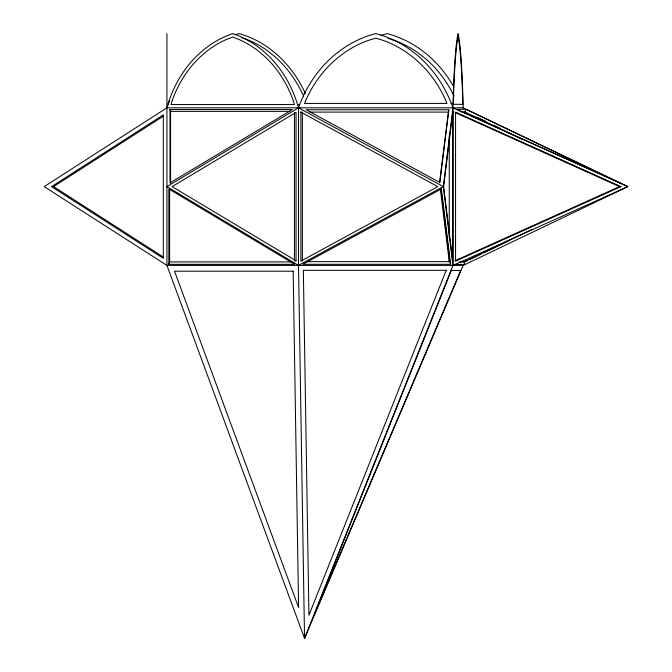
<?xml version="1.0" encoding="UTF-8"?>
<svg xmlns="http://www.w3.org/2000/svg" width="672" height="672" viewBox="0 0 672 672"><rect width="100%" height="100%" fill="white"/><g stroke="black" fill="none" stroke-linecap="round" stroke-linejoin="round"><path stroke-width="1.01" d="M463.168 265.406L166.925 265.406L44.159 186.614L166.925 107.822L463.168 107.822L627.841 186.614L463.168 265.406L304.542 638.4L304.576 636.308M439.53 182.767L448.778 109.771L306.163 109.771L439.866 182.507L448.778 109.771M463.168 107.822A120.91 7.241 -90 0 0 460.715 54.046L460.236 48.56A120.91 7.241 90 0 0 458.077 33.6A120.91 7.241 -90 0 0 455.918 48.56L455.431 54.046A120.91 7.241 -90 0 0 452.978 107.822L443.327 186.614L452.978 265.406L304.542 638.4L166.925 265.406L166.925 33.6M168.848 264.323L168.848 188.95L294.722 264.323L168.848 264.323L169.621 261.912L169.621 188.63M462.042 111.93L464.898 111.93L466.099 109.334L619.97 182.96L456.582 109.334L466.099 109.334M51.593 186.614L163.313 114.912L163.313 258.317L51.593 186.614L53.558 186.614L163.523 116.038M452.978 107.822L452.978 265.406L627.841 186.614L452.978 107.822A122.212 109.309 -90 0 0 415.64 53.911L408.307 48.434A122.212 109.309 90 0 0 375.74 33.6A122.212 109.309 -90 0 0 343.174 48.434L335.84 53.911A122.212 109.309 90 0 0 298.502 107.822L166.925 186.614L298.502 265.406L304.542 638.4M459.077 261.979L463.949 261.979L531.913 229.463M467.309 260.686L464.386 261.584M469.199 259.778L481.471 253.907M483.361 253.008L509.788 240.358M455.07 260.711L619.517 186.614L620.962 186.614L455.557 261.148L455.557 112.081L620.962 186.614M450.946 103.454L453.037 103.454M297.57 104.656L299.67 104.656M169.999 109.544L292.463 109.544L169.999 182.876L169.999 109.544L170.579 111.359L170.579 183.641M170.579 111.359L289.901 111.359M300.863 112.123L437.783 186.614L300.863 261.106L300.863 112.123L302.383 112.123L302.383 261.106M309.767 112.106L448.19 112.106M296.05 260.82L172.116 186.614L296.05 112.4L296.05 260.82L294.445 260.82L294.445 112.4M307.457 261.635L449.904 261.635L450.576 264.289L302.887 264.289L441.344 188.958L450.576 264.289M169.621 261.912L292.345 261.912M455.33 264.415L465.083 264.415L463.949 261.979M388.013 38.422L394.338 40.396A116.533 104.227 90 0 1 417.236 52.273L424.217 57.565A116.533 104.227 90 0 1 454.045 96.071M241.668 37.758L246.137 39.22A119.045 99.338 -90 0 1 267.994 51.139L274.663 56.482A119.045 99.338 -90 0 1 303.719 96.398M455.07 112.51L619.517 186.614M476.75 117.062L486.192 121.573M493.744 125.185L500.346 128.352M464.898 111.93L522.48 139.482M298.502 107.822L443.327 186.614L298.502 265.406L298.502 107.822A112.871 97.751 90 0 0 267.708 55.054L261.366 49.468A112.871 97.751 -90 0 0 232.714 33.6A112.871 97.751 90 0 0 204.061 49.468L197.711 55.054A112.871 97.751 90 0 0 166.925 107.822A122.212 101.993 -90 0 1 169.537 100.573M53.558 186.614L163.523 257.183M440.933 188.378L449.904 261.635M440.311 188.672L449.266 261.744L449.266 258.611M449.266 135.484L449.266 237.745M234.99 34.801A122.212 101.993 -90 0 1 238.988 33.6A122.212 101.993 -90 0 1 269.371 48.434L276.217 53.911A122.212 101.993 -90 0 1 305.432 93.551M453.768 86.864A120.91 108.142 90 0 0 426.544 54.046L419.303 48.56A120.91 108.142 -90 0 0 387.114 33.6A120.91 108.142 -90 0 0 380.537 35.582M453.407 100.363L453.298 104.32L462.848 104.32L462.748 100.363A117.398 7.031 90 0 0 460.589 56.868L460.118 51.534A117.398 7.031 -90 0 0 458.573 39.572L458.077 37.237L457.573 39.572A117.398 7.031 90 0 0 456.028 51.534L455.557 56.868A117.398 7.031 -90 0 0 453.407 100.363M452.844 111.485L443.638 186.614L452.844 261.744L452.844 111.485M172.267 100.405L170.965 104.555L294.462 104.555L293.16 100.405A109.603 94.92 -90 0 0 265.902 57.574L259.736 52.147A109.603 94.92 -90 0 0 239.257 39.598L232.714 37.052L226.162 39.598A109.603 94.92 -90 0 0 205.682 52.147L199.525 57.574A109.603 94.92 90 0 0 172.267 100.405M305.6 100.741L304.534 103.429L446.947 103.429L445.88 100.741A117.818 105.386 90 0 0 413.33 57.464L406.258 52.181A117.818 105.386 90 0 0 383.074 40.379L375.74 38.153L368.407 40.379A117.818 105.386 -90 0 0 345.223 52.181L338.15 57.464A117.818 105.386 90 0 0 305.6 100.741M446.2 270.32L308.927 615.25L303.349 270.32L446.2 270.32M451.298 270.455L314.622 613.897L460.681 270.455L451.298 270.455M293.16 271.194L174.518 271.194L298.603 607.522L293.16 271.194"/></g></svg>
